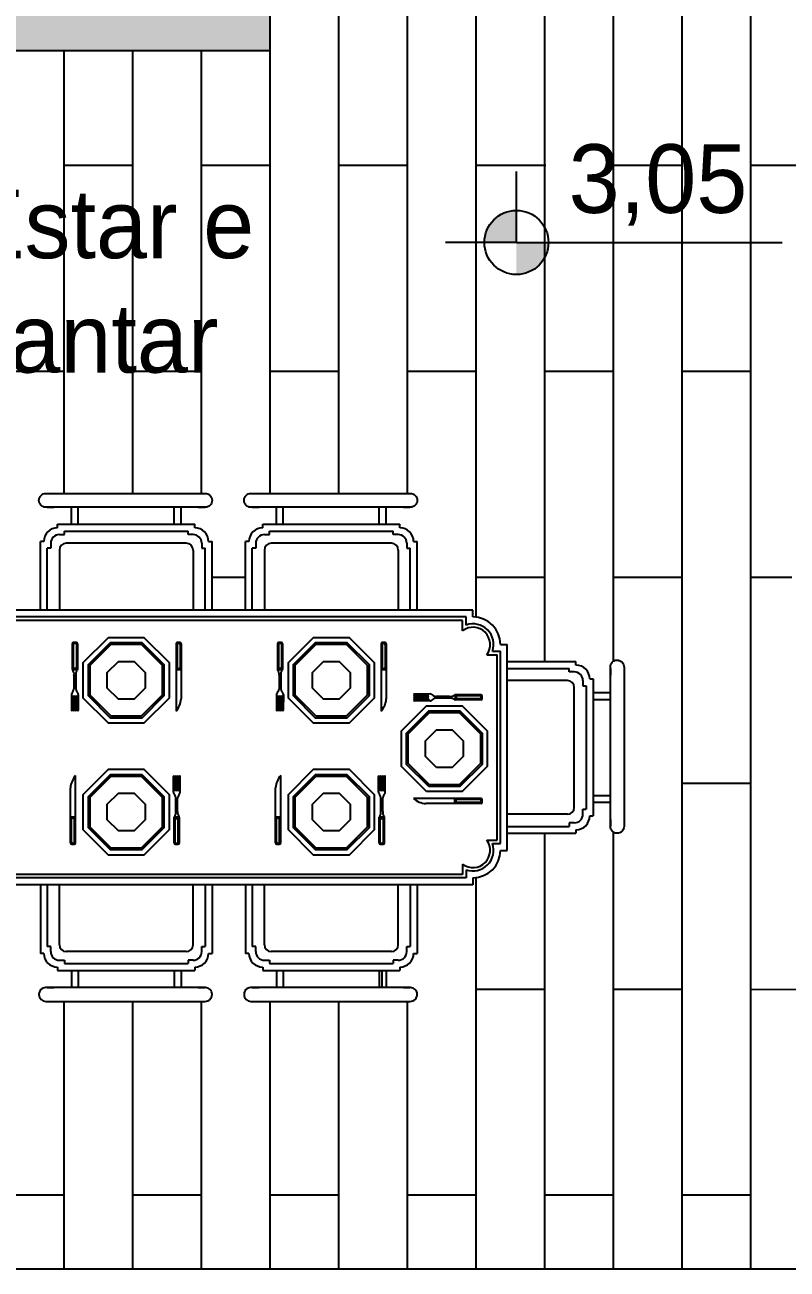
# Model space of a CAD drawing. Header units: millimetres. Extents: x 935 to 1399, y 512 to 900.
# Drawn here: x 1219.244 to 1221.463, y 817.668 to 821.293 of the extents above; entities that cross this region are included whole.
import ezdxf

# ---------------------------------------------------------------- set-up
doc = ezdxf.new("R2010")
doc.units = ezdxf.units.MM
doc.linetypes.add('ACAD_ISO02W100', pattern=[15, 12, -3])
for name, color, linetype in [('COTAS', 6, 'Continuous'), ('MOBIL', 7, 'Continuous'), ('MOBIL-I', 251, 'Continuous'), ('projeçao', 7, 'ACAD_ISO02W100')]:
    doc.layers.add(name, color=color, linetype=linetype)

msp = doc.modelspace()

# ---------------------------------------------------------------- hatches: boundary and pattern name
h = msp.add_hatch(color=7)
h.paths.add_polyline_path([(1220.67531, 820.75198, 0.4142136), (1220.58199, 820.65866), (1220.67531, 820.65866)])
h.paths.add_polyline_path([(1220.67531, 820.65866), (1220.67531, 820.56534, 0.4142136), (1220.76863, 820.65866)])
at = {"layer": 'MOBIL'}
h = msp.add_hatch(color=254, dxfattribs=at)
h.paths.add_polyline_path([(1219.95734, 821.46759), (1219.80734, 821.46759), (1219.80734, 821.36759), (1219.43369, 821.36759), (1216.08467, 821.36759), (1216.08467, 821.87564), (1215.93467, 821.87564), (1215.93467, 821.36759), (1214.28467, 821.36759), (1214.03467, 821.36759), (1214.03467, 821.21759), (1219.95734, 821.21759)])
h.paths.add_polyline_path([(1214.30716, 822.50153), (1214.03467, 822.50153), (1214.03467, 822.42553), (1214.30716, 822.42553)])

# ---------------------------------------------------------------- linework, layer by layer
at = {"color": 254}
for p, q in [((1219.95734, 823.88364), (1219.95734, 819.9276)), ((1220.15734, 823.88364), (1220.15734, 819.9276)), ((1220.35734, 823.88364), (1220.35734, 819.9276)), ((1220.55734, 823.88364), (1220.55734, 819.56713)), ((1220.75734, 823.88364), (1220.75734, 819.4376)), ((1220.95734, 823.88364), (1220.95734, 819.43855)), ((1221.15734, 823.88364), (1221.15734, 817.66759)), ((1221.35734, 823.88364), (1221.35734, 817.66759)), ((1219.35734, 821.21759), (1219.35734, 819.9276)), ((1219.55734, 821.21759), (1219.55734, 819.9276)), ((1219.75734, 821.21759), (1219.75734, 819.9276)), ((1219.35734, 820.88364), (1219.55734, 820.88364)), ((1219.75734, 820.88364), (1219.95734, 820.88364)), ((1220.15734, 820.88364), (1220.35734, 820.88364)), ((1220.55734, 820.88364), (1220.76059, 820.88364)), ((1220.95734, 820.88364), (1221.15734, 820.88364)), ((1221.35734, 820.88364), (1221.55734, 820.88364)), ((1219.15734, 820.28364), (1219.35734, 820.28364)), ((1219.55734, 820.28364), (1219.75734, 820.28364)), ((1219.95734, 820.28364), (1220.15734, 820.28364)), ((1219.95734, 820.28364), (1220.15734, 820.28364)), ((1220.35734, 820.28364), (1220.55734, 820.28364)), ((1220.35734, 820.28364), (1220.55734, 820.28364)), ((1220.75734, 820.28364), (1220.95734, 820.28364)), ((1220.75734, 820.28364), (1220.95734, 820.28364)), ((1221.15734, 820.28364), (1221.35734, 820.28364)), ((1221.15734, 820.28364), (1221.35734, 820.28364)), ((1219.78919, 819.68364), (1219.88629, 819.68364)), ((1220.55734, 819.68364), (1220.75734, 819.68364)), ((1220.95734, 819.68364), (1221.15734, 819.68364)), ((1221.35734, 819.68364), (1221.4774, 819.68364)), ((1221.15734, 819.08364), (1221.35734, 819.08364)), ((1220.75734, 818.9376), (1220.75734, 817.66759)), ((1220.95734, 818.94071), (1220.95734, 817.66759)), ((1220.55734, 818.80806), (1220.55734, 817.66759)), ((1220.28467, 818.4876), (1220.28467, 818.5376)), ((1220.55734, 818.48364), (1220.75734, 818.48364)), ((1220.95734, 818.48364), (1221.15734, 818.48364)), ((1221.35734, 818.48293), (1221.55734, 818.48221)), ((1219.35734, 818.4476), (1219.35734, 817.66759)), ((1219.55734, 818.4476), (1219.55734, 817.66759)), ((1219.75734, 818.4476), (1219.75734, 817.66759)), ((1219.95734, 818.4476), (1219.95734, 817.66759)), ((1220.15734, 818.4476), (1220.15734, 817.66759)), ((1220.35734, 818.4476), (1220.35734, 817.66759)), ((1219.15734, 817.88364), (1219.35734, 817.88364)), ((1219.55734, 817.88364), (1219.75734, 817.88364)), ((1219.95734, 817.88364), (1220.15734, 817.88364)), ((1220.35734, 817.88364), (1220.55734, 817.88364)), ((1220.75734, 817.88364), (1220.95734, 817.88364)), ((1221.15734, 817.88364), (1221.35734, 817.88364))]:
    msp.add_line(p, q, dxfattribs=at)
at = {"color": 6}
for p, q in [((1219.95734, 821.46759), (1219.95734, 821.21759)), ((1214.28467, 821.21759), (1219.95734, 821.21759)), ((1221.80967, 817.66759), (1214.28467, 817.66759))]:
    msp.add_line(p, q, dxfattribs=at)
at = {"color": 7}
for q in [(1220.67531, 820.86505), (1220.46892, 820.65866), (1220.98489, 820.65866)]:
    msp.add_line((1220.67531, 820.65866), q, dxfattribs=at)
msp.add_circle((1220.67531, 820.65866), 0.09332, dxfattribs=at)
at = {"layer": 'COTAS', "color": 7}
msp.add_line((1220.98489, 820.65866), (1221.44959, 820.65866), dxfattribs=at)
at = {"layer": 'MOBIL', "color": 34}
for p, q in [((1219.28512, 819.9066), (1219.28512, 819.9076)), ((1219.88222, 819.9066), (1219.88222, 819.9076)), ((1219.30906, 819.8876), (1219.32906, 819.8876)), ((1219.90615, 819.8876), (1219.92615, 819.8876)), ((1220.34615, 819.8876), (1220.36615, 819.8876)), ((1219.78919, 819.5876), (1219.28919, 819.5876)), ((1220.38629, 819.5876), (1219.88629, 819.5876)), ((1219.78919, 818.7876), (1219.28919, 818.7876)), ((1220.38629, 818.7876), (1219.88629, 818.7876)), ((1219.74906, 818.4876), (1219.76906, 818.4876)), ((1220.34615, 818.4876), (1220.36615, 818.4876))]:
    msp.add_line(p, q, dxfattribs=at)
at = {"layer": 'MOBIL'}
for p, q in [((1219.37938, 819.8376), (1219.37938, 819.8876)), ((1219.39938, 819.8376), (1219.39938, 819.8876)), ((1219.679, 819.8376), (1219.679, 819.8876)), ((1219.699, 819.8376), (1219.699, 819.8876)), ((1219.74906, 819.8876), (1219.76906, 819.8876)), ((1219.97648, 819.8376), (1219.97648, 819.8876)), ((1219.99648, 819.8376), (1219.99648, 819.8876)), ((1220.2761, 819.8376), (1220.2761, 819.8876)), ((1220.2961, 819.8376), (1220.2961, 819.8876)), ((1219.33938, 819.8376), (1219.37938, 819.8376)), ((1219.33938, 819.8276), (1219.33938, 819.8376)), ((1219.39938, 819.8376), (1219.679, 819.8376)), ((1219.699, 819.8376), (1219.739, 819.8376)), ((1219.739, 819.8276), (1219.739, 819.8376)), ((1219.93648, 819.8376), (1219.97648, 819.8376)), ((1219.93648, 819.8276), (1219.93648, 819.8376)), ((1219.99648, 819.8376), (1220.2761, 819.8376)), ((1220.2961, 819.8376), (1220.3361, 819.8376)), ((1220.3361, 819.8276), (1220.3361, 819.8376)), ((1219.28919, 819.5876), (1219.28919, 819.7876)), ((1219.29938, 819.7876), (1219.28919, 819.7876)), ((1219.779, 819.7876), (1219.78919, 819.7876)), ((1219.78919, 819.5876), (1219.78919, 819.7876)), ((1219.88629, 819.5876), (1219.88629, 819.7876)), ((1219.89648, 819.7876), (1219.88629, 819.7876)), ((1220.3761, 819.7876), (1220.38629, 819.7876)), ((1220.38629, 819.5876), (1220.38629, 819.7876)), ((1219.28919, 819.5876), (1219.188, 819.5876)), ((1219.88629, 819.5876), (1219.78919, 819.5876)), ((1220.54877, 819.5876), (1220.38629, 819.5876)), ((1220.54877, 819.5676), (1220.54877, 819.5876)), ((1220.62877, 819.4876), (1220.64877, 819.4876)), ((1220.64877, 819.4376), (1220.64877, 819.4876)), ((1220.64877, 819.4376), (1220.84877, 819.4376)), ((1220.84877, 819.42741), (1220.84877, 819.4376)), ((1220.96777, 819.44166), (1220.96877, 819.44166)), ((1220.94877, 819.41773), (1220.94877, 819.39773)), ((1220.88877, 819.38741), (1220.89877, 819.38741)), ((1220.89877, 819.38741), (1220.89877, 819.34741)), ((1220.89877, 819.34741), (1220.94877, 819.34741)), ((1220.89877, 819.32741), (1220.94877, 819.32741)), ((1220.89877, 819.32741), (1220.89877, 819.04779)), ((1220.89877, 819.04779), (1220.94877, 819.04779)), ((1220.89877, 819.02779), (1220.89877, 818.98779)), ((1220.89877, 819.02779), (1220.94877, 819.02779)), ((1220.88877, 818.98779), (1220.89877, 818.98779)), ((1220.94877, 818.97773), (1220.94877, 818.95773)), ((1220.64877, 818.8876), (1220.64877, 818.9376)), ((1220.64877, 818.9376), (1220.84877, 818.9376)), ((1220.84877, 818.94779), (1220.84877, 818.9376)), ((1220.62877, 818.8876), (1220.64877, 818.8876)), ((1219.28919, 818.7876), (1219.188, 818.7876)), ((1219.28919, 818.7876), (1219.28919, 818.5876)), ((1219.88629, 818.7876), (1219.78919, 818.7876)), ((1219.78919, 818.7876), (1219.78919, 818.5876)), ((1219.88629, 818.7876), (1219.88629, 818.5876)), ((1220.38629, 818.7876), (1220.38629, 818.5876)), ((1220.54877, 818.7876), (1220.38629, 818.7876)), ((1220.54877, 818.8076), (1220.54877, 818.7876)), ((1219.29938, 818.5876), (1219.28919, 818.5876)), ((1219.779, 818.5876), (1219.78919, 818.5876)), ((1219.89648, 818.5876), (1219.88629, 818.5876)), ((1220.3761, 818.5876), (1220.38629, 818.5876)), ((1219.33938, 818.5476), (1219.33938, 818.5376)), ((1219.33938, 818.5376), (1219.37938, 818.5376)), ((1219.37938, 818.5376), (1219.37938, 818.4876)), ((1219.39938, 818.5376), (1219.39938, 818.4876)), ((1219.39938, 818.5376), (1219.679, 818.5376)), ((1219.679, 818.5376), (1219.679, 818.4876)), ((1219.699, 818.5376), (1219.699, 818.4876)), ((1219.699, 818.5376), (1219.739, 818.5376)), ((1219.739, 818.5476), (1219.739, 818.5376)), ((1219.93648, 818.5476), (1219.93648, 818.5376)), ((1219.93648, 818.5376), (1219.97648, 818.5376)), ((1219.97648, 818.5376), (1219.97648, 818.4876)), ((1219.99648, 818.5376), (1219.99648, 818.4876)), ((1219.99648, 818.5376), (1220.2761, 818.5376)), ((1220.2761, 818.5376), (1220.2761, 818.4876)), ((1220.2961, 818.5376), (1220.2961, 818.4876)), ((1220.2961, 818.5376), (1220.3361, 818.5376)), ((1220.3361, 818.5476), (1220.3361, 818.5376)), ((1219.28512, 818.4686), (1219.28512, 818.4676)), ((1219.30906, 818.4876), (1219.32906, 818.4876)), ((1219.88222, 818.4686), (1219.88222, 818.4676)), ((1219.90615, 818.4876), (1219.92615, 818.4876))]:
    msp.add_line(p, q, dxfattribs=at)
for points in [[(1219.28512, 819.9076, -0.4142136), (1219.30512, 819.9276, -0.4142136)], [(1219.37938, 819.8876), (1219.30412, 819.8876, -0.4142136), (1219.28512, 819.9066)], [(1219.30512, 819.9276), (1219.76919, 819.9276, -0.4142136), (1219.78919, 819.9076), (1219.78919, 819.9066, -0.4142136), (1219.77019, 819.8876), (1219.699, 819.8876, -0.4142136)], [(1219.88222, 819.9076, -0.4142136), (1219.90222, 819.9276, -0.4142136)], [(1219.97648, 819.8876), (1219.90122, 819.8876, -0.4142136), (1219.88222, 819.9066)], [(1219.90222, 819.9276), (1220.36629, 819.9276, -0.4142136), (1220.38629, 819.9076), (1220.38629, 819.9066, -0.4142136), (1220.36729, 819.8876), (1220.2961, 819.8876, -0.4142136)], [(1219.679, 819.8876), (1219.39938, 819.8876, -0.4142136)], [(1220.2761, 819.8876), (1219.99648, 819.8876, -0.4142136)], [(1220.94877, 819.34741), (1220.94877, 819.42266, -0.4142136), (1220.96777, 819.44166)], [(1220.96877, 819.44166, -0.4142136), (1220.98877, 819.42166, -0.4142136)], [(1220.98877, 819.42166), (1220.98877, 818.9576, -0.4142136), (1220.96877, 818.9376), (1220.96777, 818.9376, -0.4142136), (1220.94877, 818.9566), (1220.94877, 819.02779, -0.4142136)], [(1220.94877, 819.04779), (1220.94877, 819.32741, -0.4142136)], [(1219.37938, 818.4876), (1219.30412, 818.4876, 0.4142136), (1219.28512, 818.4686)], [(1219.28512, 818.4676, 0.4142136), (1219.30512, 818.4476, 0.4142136)], [(1219.30512, 818.4476), (1219.76919, 818.4476, 0.4142136), (1219.78919, 818.4676), (1219.78919, 818.4686, 0.4142136), (1219.77019, 818.4876), (1219.699, 818.4876, 0.4142136)], [(1219.679, 818.4876), (1219.39938, 818.4876, 0.4142136)], [(1219.97648, 818.4876), (1219.90122, 818.4876, 0.4142136), (1219.88222, 818.4686)], [(1219.88222, 818.4676, 0.4142136), (1219.90222, 818.4476, 0.4142136)], [(1219.90222, 818.4476), (1220.36629, 818.4476, 0.4142136), (1220.38629, 818.4676), (1220.38629, 818.4686, 0.4142136), (1220.36729, 818.4876), (1220.2961, 818.4876, 0.4142136)], [(1220.2761, 818.4876), (1219.99648, 818.4876, 0.4142136)]]:
    msp.add_lwpolyline(points, format="xyb", dxfattribs=at)
for centre, radius, start, end in [((1219.33938, 819.7876), 0.04, 90, 180), ((1219.739, 819.7876), 0.04, 0, 90), ((1219.93648, 819.7876), 0.04, 90, 180), ((1220.3361, 819.7876), 0.04, 0, 90), ((1220.54877, 819.4876), 0.08, 0, 90), ((1220.84877, 819.38741), 0.04, 0, 90), ((1220.84877, 818.98779), 0.04, 270, 0), ((1220.54877, 818.8876), 0.08, 270, 0), ((1219.33938, 818.5876), 0.04, 180, 270), ((1219.739, 818.5876), 0.04, 270, 0), ((1219.93648, 818.5876), 0.04, 180, 270), ((1220.3361, 818.5876), 0.04, 270, 0)]:
    msp.add_arc(centre, radius, start, end, dxfattribs=at)
at = {"layer": 'MOBIL-I'}
for p, q in [((1219.37938, 819.8376), (1219.39938, 819.8376)), ((1219.679, 819.8376), (1219.699, 819.8376)), ((1219.97648, 819.8376), (1219.99648, 819.8376)), ((1220.2761, 819.8376), (1220.2961, 819.8376)), ((1219.34438, 819.8076), (1219.35938, 819.8076)), ((1219.35938, 819.8076), (1219.35938, 819.8176)), ((1219.35938, 819.8176), (1219.719, 819.8176)), ((1219.719, 819.8076), (1219.719, 819.8176)), ((1219.734, 819.8076), (1219.719, 819.8076)), ((1219.94148, 819.8076), (1219.95648, 819.8076)), ((1219.95648, 819.8076), (1219.95648, 819.8176)), ((1219.95648, 819.8176), (1220.3161, 819.8176)), ((1220.3161, 819.8076), (1220.3161, 819.8176)), ((1220.3311, 819.8076), (1220.3161, 819.8076)), ((1219.30919, 819.5876), (1219.30919, 819.7676)), ((1219.31938, 819.7676), (1219.30919, 819.7676)), ((1219.31938, 819.7826), (1219.31938, 819.7676)), ((1219.34438, 819.7626), (1219.34438, 819.5876)), ((1219.714, 819.7826), (1219.36438, 819.7826)), ((1219.734, 819.7626), (1219.734, 819.5876)), ((1219.759, 819.7826), (1219.759, 819.7676)), ((1219.759, 819.7676), (1219.76919, 819.7676)), ((1219.76919, 819.5876), (1219.76919, 819.7676)), ((1219.91648, 819.7676), (1219.90629, 819.7676)), ((1219.90629, 819.5876), (1219.90629, 819.7676)), ((1219.91648, 819.7826), (1219.91648, 819.7676)), ((1219.94148, 819.7626), (1219.94148, 819.5876)), ((1220.3111, 819.7826), (1219.96148, 819.7826)), ((1220.3311, 819.7626), (1220.3311, 819.5876)), ((1220.3561, 819.7826), (1220.3561, 819.7676)), ((1220.3561, 819.7676), (1220.36629, 819.7676)), ((1220.36629, 819.5876), (1220.36629, 819.7676)), ((1219.78919, 819.5876), (1219.28919, 819.5876)), ((1220.38629, 819.5876), (1219.88629, 819.5876)), ((1220.52877, 819.5676), (1218.54552, 819.5676)), ((1220.51877, 819.5576), (1218.55552, 819.5576)), ((1220.51877, 819.5276), (1220.51877, 819.5576)), ((1220.52877, 819.54416), (1220.52877, 819.5676)), ((1219.38203, 819.4894), (1219.38203, 819.41485)), ((1219.38503, 819.4894), (1219.38503, 819.42085)), ((1219.39303, 819.4934), (1219.38603, 819.4934)), ((1219.39303, 819.4904), (1219.38603, 819.4904)), ((1219.39403, 819.4894), (1219.39403, 819.42085)), ((1219.39703, 819.4894), (1219.39703, 819.41485)), ((1219.68408, 819.4894), (1219.68408, 819.2934)), ((1219.68708, 819.4874), (1219.68708, 819.4194)), ((1219.69508, 819.4934), (1219.68808, 819.4934)), ((1219.69308, 819.4904), (1219.69008, 819.4904)), ((1219.69608, 819.4874), (1219.69608, 819.4194)), ((1219.69908, 819.4894), (1219.69908, 819.32934)), ((1219.97913, 819.4894), (1219.97913, 819.41485)), ((1219.98213, 819.4894), (1219.98213, 819.42085)), ((1219.99013, 819.4934), (1219.98313, 819.4934)), ((1219.99013, 819.4904), (1219.98313, 819.4904)), ((1219.99113, 819.4894), (1219.99113, 819.42085)), ((1219.99413, 819.4894), (1219.99413, 819.41485)), ((1220.28118, 819.4894), (1220.28118, 819.2934)), ((1220.28418, 819.4874), (1220.28418, 819.4194)), ((1220.29218, 819.4934), (1220.28518, 819.4934)), ((1220.29018, 819.4904), (1220.28718, 819.4904)), ((1220.29318, 819.4874), (1220.29318, 819.4194)), ((1220.29618, 819.4894), (1220.29618, 819.32934)), ((1220.60534, 819.4676), (1220.62877, 819.4676)), ((1220.62877, 818.9076), (1220.62877, 819.4676)), ((1220.58877, 819.4576), (1220.61877, 819.4576)), ((1220.61877, 818.9176), (1220.61877, 819.4576)), ((1220.64877, 818.9376), (1220.64877, 819.4376)), ((1219.38203, 819.41485), (1219.39703, 819.41485)), ((1219.38703, 819.3984), (1219.38703, 819.3584)), ((1219.39103, 819.41785), (1219.38803, 819.41785)), ((1219.39203, 819.3984), (1219.39203, 819.3584)), ((1219.69908, 819.4134), (1219.68408, 819.4134)), ((1219.69308, 819.4164), (1219.69008, 819.4164)), ((1219.97913, 819.41485), (1219.99413, 819.41485)), ((1219.98413, 819.3984), (1219.98413, 819.3584)), ((1219.98813, 819.41785), (1219.98513, 819.41785)), ((1219.98913, 819.3984), (1219.98913, 819.3584)), ((1220.29618, 819.4134), (1220.28118, 819.4134)), ((1220.29018, 819.4164), (1220.28718, 819.4164)), ((1220.64877, 819.4176), (1220.82877, 819.4176)), ((1220.82877, 819.40741), (1220.82877, 819.4176)), ((1220.84377, 819.40741), (1220.82877, 819.40741)), ((1220.82377, 819.38241), (1220.64877, 819.38241)), ((1220.84377, 819.01279), (1220.84377, 819.36241)), ((1220.86877, 819.38241), (1220.86877, 819.36741)), ((1220.86877, 819.36741), (1220.87877, 819.36741)), ((1220.87877, 819.36741), (1220.87877, 819.00779)), ((1219.37953, 819.34206), (1219.37992, 819.29614)), ((1219.38253, 819.33574), (1219.38219, 819.29614)), ((1219.3839, 819.3384), (1219.38383, 819.3384)), ((1219.3852, 819.33574), (1219.38559, 819.29614)), ((1219.3882, 819.33574), (1219.38785, 819.29614)), ((1219.38957, 819.3384), (1219.3895, 819.3384)), ((1219.39087, 819.33574), (1219.39121, 819.29614)), ((1219.39387, 819.33574), (1219.3935, 819.29614)), ((1219.39523, 819.3384), (1219.39517, 819.3384)), ((1219.39653, 819.33574), (1219.39688, 819.29614)), ((1219.39953, 819.34206), (1219.39919, 819.29614)), ((1219.97663, 819.34206), (1219.97702, 819.29614)), ((1219.97963, 819.33574), (1219.97928, 819.29614)), ((1219.981, 819.3384), (1219.98093, 819.3384)), ((1219.9823, 819.33574), (1219.98268, 819.29614)), ((1219.9853, 819.33574), (1219.98495, 819.29614)), ((1219.98666, 819.3384), (1219.9866, 819.3384)), ((1219.98796, 819.33574), (1219.98831, 819.29614)), ((1219.99096, 819.33574), (1219.9906, 819.29614)), ((1219.99233, 819.3384), (1219.99226, 819.3384)), ((1219.99363, 819.33574), (1219.99398, 819.29614)), ((1219.99663, 819.34206), (1219.99628, 819.29614)), ((1220.37563, 819.34181), (1220.37563, 819.34183)), ((1220.37563, 819.33615), (1220.37563, 819.33617)), ((1220.37563, 819.33048), (1220.37563, 819.3305)), ((1220.37563, 819.32481), (1220.37563, 819.32483)), ((1220.42429, 819.34332), (1220.37837, 819.34293)), ((1220.41797, 819.34032), (1220.37837, 819.34067)), ((1220.41797, 819.33766), (1220.37837, 819.33727)), ((1220.41797, 819.33466), (1220.37837, 819.335)), ((1220.41797, 819.33199), (1220.37837, 819.33164)), ((1220.41797, 819.32899), (1220.37837, 819.32936)), ((1220.41797, 819.32632), (1220.37837, 819.32597)), ((1220.42429, 819.32332), (1220.37837, 819.32367)), ((1220.42063, 819.33896), (1220.42063, 819.33902)), ((1220.42063, 819.33329), (1220.42063, 819.33336)), ((1220.42063, 819.32762), (1220.42063, 819.32769)), ((1220.48063, 819.33582), (1220.44063, 819.33582)), ((1220.48063, 819.33082), (1220.44063, 819.33082)), ((1220.49708, 819.34082), (1220.49708, 819.32582)), ((1220.57163, 819.34082), (1220.49708, 819.34082)), ((1220.57163, 819.32582), (1220.49708, 819.32582)), ((1220.50008, 819.33182), (1220.50008, 819.33482)), ((1220.57163, 819.33782), (1220.50308, 819.33782)), ((1220.57163, 819.32882), (1220.50308, 819.32882)), ((1220.57263, 819.32982), (1220.57263, 819.33682)), ((1220.57563, 819.32982), (1220.57563, 819.33682)), ((1220.89877, 819.34741), (1220.89877, 819.32741)), ((1219.38104, 819.2934), (1219.38102, 819.2934)), ((1219.38671, 819.2934), (1219.38669, 819.2934)), ((1219.39238, 819.2934), (1219.39236, 819.2934)), ((1219.39804, 819.2934), (1219.39802, 819.2934)), ((1219.97814, 819.2934), (1219.97812, 819.2934)), ((1219.98381, 819.2934), (1219.98379, 819.2934)), ((1219.98947, 819.2934), (1219.98945, 819.2934)), ((1219.99514, 819.2934), (1219.99512, 819.2934)), ((1219.39178, 818.90937), (1219.39178, 819.10537)), ((1219.67782, 819.10537), (1219.67784, 819.10537)), ((1219.68348, 819.10537), (1219.6835, 819.10537)), ((1219.68915, 819.10537), (1219.68917, 819.10537)), ((1219.69482, 819.10537), (1219.69484, 819.10537)), ((1219.98887, 818.90937), (1219.98887, 819.10537)), ((1220.27491, 819.10537), (1220.27493, 819.10537)), ((1220.28058, 819.10537), (1220.2806, 819.10537)), ((1220.28625, 819.10537), (1220.28627, 819.10537)), ((1220.29191, 819.10537), (1220.29193, 819.10537)), ((1219.37678, 818.90937), (1219.37678, 819.06943)), ((1219.67633, 819.05671), (1219.67667, 819.10263)), ((1219.67933, 819.06303), (1219.67898, 819.10263)), ((1219.68199, 819.06303), (1219.68236, 819.10263)), ((1219.68499, 819.06303), (1219.68465, 819.10263)), ((1219.68766, 819.06303), (1219.68801, 819.10263)), ((1219.69066, 819.06303), (1219.69027, 819.10263)), ((1219.69333, 819.06303), (1219.69367, 819.10263)), ((1219.69633, 819.05671), (1219.69594, 819.10263)), ((1219.97387, 818.90937), (1219.97387, 819.06943)), ((1220.27342, 819.05671), (1220.27377, 819.10263)), ((1220.27642, 819.06303), (1220.27608, 819.10263)), ((1220.27909, 819.06303), (1220.27946, 819.10263)), ((1220.28209, 819.06303), (1220.28174, 819.10263)), ((1220.28476, 819.06303), (1220.28511, 819.10263)), ((1220.28776, 819.06303), (1220.28737, 819.10263)), ((1220.29042, 819.06303), (1220.29077, 819.10263)), ((1220.29342, 819.05671), (1220.29304, 819.10263)), ((1219.68063, 819.06037), (1219.68069, 819.06037)), ((1219.68383, 819.00037), (1219.68383, 819.04037)), ((1219.68629, 819.06037), (1219.68636, 819.06037)), ((1219.68883, 819.00037), (1219.68883, 819.04037)), ((1219.69196, 819.06037), (1219.69203, 819.06037)), ((1220.27772, 819.06037), (1220.27779, 819.06037)), ((1220.28092, 819.00037), (1220.28092, 819.04037)), ((1220.28339, 819.06037), (1220.28346, 819.06037)), ((1220.28592, 819.00037), (1220.28592, 819.04037)), ((1220.28906, 819.06037), (1220.28912, 819.06037)), ((1220.57163, 819.03877), (1220.37563, 819.03877)), ((1220.49563, 819.02377), (1220.49563, 819.03877)), ((1220.49863, 819.02977), (1220.49863, 819.03277)), ((1220.56963, 819.03577), (1220.50163, 819.03577)), ((1220.57263, 819.02977), (1220.57263, 819.03277)), ((1220.57563, 819.02777), (1220.57563, 819.03477)), ((1220.89877, 819.04779), (1220.89877, 819.02779)), ((1220.57163, 819.02377), (1220.41157, 819.02377)), ((1220.56963, 819.02677), (1220.50163, 819.02677)), ((1220.86877, 818.99279), (1220.86877, 819.00779)), ((1220.86877, 819.00779), (1220.87877, 819.00779)), ((1219.37678, 818.98537), (1219.39178, 818.98537)), ((1219.37978, 818.91137), (1219.37978, 818.97937)), ((1219.38278, 818.98237), (1219.38578, 818.98237)), ((1219.38878, 818.91137), (1219.38878, 818.97937)), ((1219.69383, 818.98392), (1219.67883, 818.98392)), ((1219.67883, 818.90937), (1219.67883, 818.98392)), ((1219.68183, 818.90937), (1219.68183, 818.97792)), ((1219.68483, 818.98092), (1219.68783, 818.98092)), ((1219.69083, 818.90937), (1219.69083, 818.97792)), ((1219.69383, 818.90937), (1219.69383, 818.98392)), ((1219.97387, 818.98537), (1219.98887, 818.98537)), ((1219.97687, 818.91137), (1219.97687, 818.97937)), ((1219.97987, 818.98237), (1219.98287, 818.98237)), ((1219.98587, 818.91137), (1219.98587, 818.97937)), ((1220.29092, 818.98392), (1220.27592, 818.98392)), ((1220.27592, 818.90937), (1220.27592, 818.98392)), ((1220.27892, 818.90937), (1220.27892, 818.97792)), ((1220.28192, 818.98092), (1220.28492, 818.98092)), ((1220.28792, 818.90937), (1220.28792, 818.97792)), ((1220.29092, 818.90937), (1220.29092, 818.98392)), ((1220.82377, 818.99279), (1220.64877, 818.99279)), ((1220.84377, 818.96779), (1220.82877, 818.96779)), ((1220.82877, 818.96779), (1220.82877, 818.9576)), ((1220.64877, 818.9576), (1220.82877, 818.9576)), ((1219.38078, 818.90537), (1219.38778, 818.90537)), ((1219.38278, 818.90837), (1219.38578, 818.90837)), ((1219.68283, 818.90837), (1219.68983, 818.90837)), ((1219.68283, 818.90537), (1219.68983, 818.90537)), ((1219.97787, 818.90537), (1219.98487, 818.90537)), ((1219.97987, 818.90837), (1219.98287, 818.90837)), ((1220.27992, 818.90837), (1220.28692, 818.90837)), ((1220.27992, 818.90537), (1220.28692, 818.90537)), ((1220.58877, 818.9176), (1220.61877, 818.9176)), ((1220.60534, 818.9076), (1220.62877, 818.9076)), ((1220.51877, 818.8176), (1218.55552, 818.8176)), ((1220.51877, 818.8476), (1220.51877, 818.8176)), ((1220.52877, 818.83103), (1220.52877, 818.8076)), ((1220.52877, 818.8076), (1218.54552, 818.8076)), ((1219.78919, 818.7876), (1219.28919, 818.7876)), ((1219.30919, 818.7876), (1219.30919, 818.6076)), ((1219.34438, 818.6126), (1219.34438, 818.7876)), ((1219.734, 818.6126), (1219.734, 818.7876)), ((1219.76919, 818.7876), (1219.76919, 818.6076)), ((1220.38629, 818.7876), (1219.88629, 818.7876)), ((1219.90629, 818.7876), (1219.90629, 818.6076)), ((1219.94148, 818.6126), (1219.94148, 818.7876)), ((1220.3311, 818.6126), (1220.3311, 818.7876)), ((1220.36629, 818.7876), (1220.36629, 818.6076)), ((1219.31938, 818.6076), (1219.30919, 818.6076)), ((1219.31938, 818.5926), (1219.31938, 818.6076)), ((1219.759, 818.5926), (1219.759, 818.6076)), ((1219.759, 818.6076), (1219.76919, 818.6076)), ((1219.91648, 818.6076), (1219.90629, 818.6076)), ((1219.91648, 818.5926), (1219.91648, 818.6076)), ((1220.3561, 818.5926), (1220.3561, 818.6076)), ((1220.3561, 818.6076), (1220.36629, 818.6076)), ((1219.34438, 818.5676), (1219.35938, 818.5676)), ((1219.35938, 818.5676), (1219.35938, 818.5576)), ((1219.714, 818.5926), (1219.36438, 818.5926)), ((1219.719, 818.5676), (1219.719, 818.5576)), ((1219.734, 818.5676), (1219.719, 818.5676)), ((1219.94148, 818.5676), (1219.95648, 818.5676)), ((1219.95648, 818.5676), (1219.95648, 818.5576)), ((1220.3111, 818.5926), (1219.96148, 818.5926)), ((1220.3311, 818.5676), (1220.3161, 818.5676)), ((1220.3161, 818.5676), (1220.3161, 818.5576)), ((1219.35938, 818.5576), (1219.719, 818.5576)), ((1219.37938, 818.5376), (1219.39938, 818.5376)), ((1219.679, 818.5376), (1219.699, 818.5376)), ((1219.95648, 818.5576), (1220.3161, 818.5576)), ((1219.97648, 818.5376), (1219.99648, 818.5376)), ((1220.2761, 818.5376), (1220.2961, 818.5376))]:
    msp.add_line(p, q, dxfattribs=at)
for points in [[(1219.39938, 819.8876), (1219.37938, 819.8876, -0.4142136)], [(1219.699, 819.8876), (1219.679, 819.8876, -0.4142136)], [(1219.99648, 819.8876), (1219.97648, 819.8876, -0.4142136)], [(1220.2961, 819.8876), (1220.2761, 819.8876, -0.4142136)], [(1220.94877, 819.32741), (1220.94877, 819.34741, -0.4142136)], [(1220.94877, 819.02779), (1220.94877, 819.04779, -0.4142136)], [(1219.39938, 818.4876), (1219.37938, 818.4876, 0.4142136)], [(1219.699, 818.4876), (1219.679, 818.4876, 0.4142136)], [(1219.99648, 818.4876), (1219.97648, 818.4876, 0.4142136)], [(1220.2961, 818.4876), (1220.2761, 818.4876, 0.4142136)]]:
    msp.add_lwpolyline(points, format="xyb", dxfattribs=at)
for points in [[(1219.66406, 819.33143), (1219.59084, 819.25821), (1219.48728, 819.25821), (1219.41406, 819.33143), (1219.41406, 819.43499), (1219.48728, 819.50821), (1219.59084, 819.50821), (1219.66406, 819.43499)], [(1220.26116, 819.33143), (1220.18793, 819.25821), (1220.08438, 819.25821), (1220.01116, 819.33143), (1220.01116, 819.43499), (1220.08438, 819.50821), (1220.18793, 819.50821), (1220.26116, 819.43499)], [(1219.64906, 819.33765), (1219.58462, 819.27321), (1219.4935, 819.27321), (1219.42906, 819.33765), (1219.42906, 819.42877), (1219.4935, 819.49321), (1219.58462, 819.49321), (1219.64906, 819.42877)], [(1219.64406, 819.33972), (1219.58255, 819.27821), (1219.49557, 819.27821), (1219.43406, 819.33972), (1219.43406, 819.4267), (1219.49557, 819.48821), (1219.58255, 819.48821), (1219.64406, 819.4267)], [(1220.24616, 819.33765), (1220.18172, 819.27321), (1220.09059, 819.27321), (1220.02616, 819.33765), (1220.02616, 819.42877), (1220.09059, 819.49321), (1220.18172, 819.49321), (1220.24616, 819.42877)], [(1220.24116, 819.33972), (1220.17965, 819.27821), (1220.09266, 819.27821), (1220.03116, 819.33972), (1220.03116, 819.4267), (1220.09266, 819.48821), (1220.17965, 819.48821), (1220.24116, 819.4267)], [(1219.59406, 819.36043), (1219.56184, 819.32821), (1219.51628, 819.32821), (1219.48406, 819.36043), (1219.48406, 819.40599), (1219.51628, 819.43821), (1219.56184, 819.43821), (1219.59406, 819.40599)], [(1220.19116, 819.36043), (1220.15894, 819.32821), (1220.11337, 819.32821), (1220.08116, 819.36043), (1220.08116, 819.40599), (1220.11337, 819.43821), (1220.15894, 819.43821), (1220.19116, 819.40599)], [(1220.41367, 819.0588), (1220.34045, 819.13202), (1220.34045, 819.23557), (1220.41367, 819.3088), (1220.51722, 819.3088), (1220.59045, 819.23557), (1220.59045, 819.13202), (1220.51722, 819.0588)], [(1220.41988, 819.0738), (1220.35545, 819.13823), (1220.35545, 819.22936), (1220.41988, 819.2938), (1220.51101, 819.2938), (1220.57545, 819.22936), (1220.57545, 819.13823), (1220.51101, 819.0738)], [(1220.42195, 819.0788), (1220.36045, 819.1403), (1220.36045, 819.22729), (1220.42195, 819.2888), (1220.50894, 819.2888), (1220.57045, 819.22729), (1220.57045, 819.1403), (1220.50894, 819.0788)], [(1220.44266, 819.1288), (1220.41045, 819.16101), (1220.41045, 819.20658), (1220.44266, 819.2388), (1220.48823, 819.2388), (1220.52045, 819.20658), (1220.52045, 819.16101), (1220.48823, 819.1288)], [(1219.66406, 818.94724), (1219.59084, 818.87402), (1219.48728, 818.87402), (1219.41406, 818.94724), (1219.41406, 819.05079), (1219.48728, 819.12402), (1219.59084, 819.12402), (1219.66406, 819.05079)], [(1219.64906, 818.95345), (1219.58462, 818.88902), (1219.4935, 818.88902), (1219.42906, 818.95345), (1219.42906, 819.04458), (1219.4935, 819.10902), (1219.58462, 819.10902), (1219.64906, 819.04458)], [(1220.26116, 818.94724), (1220.18793, 818.87402), (1220.08438, 818.87402), (1220.01116, 818.94724), (1220.01116, 819.05079), (1220.08438, 819.12402), (1220.18793, 819.12402), (1220.26116, 819.05079)], [(1220.24616, 818.95345), (1220.18172, 818.88902), (1220.09059, 818.88902), (1220.02616, 818.95345), (1220.02616, 819.04458), (1220.09059, 819.10902), (1220.18172, 819.10902), (1220.24616, 819.04458)], [(1219.64406, 818.95552), (1219.58255, 818.89402), (1219.49557, 818.89402), (1219.43406, 818.95552), (1219.43406, 819.04251), (1219.49557, 819.10402), (1219.58255, 819.10402), (1219.64406, 819.04251)], [(1220.24116, 818.95552), (1220.17965, 818.89402), (1220.09266, 818.89402), (1220.03116, 818.95552), (1220.03116, 819.04251), (1220.09266, 819.10402), (1220.17965, 819.10402), (1220.24116, 819.04251)], [(1219.59406, 818.97624), (1219.56184, 818.94402), (1219.51628, 818.94402), (1219.48406, 818.97624), (1219.48406, 819.0218), (1219.51628, 819.05402), (1219.56184, 819.05402), (1219.59406, 819.0218)], [(1220.19116, 818.97624), (1220.15894, 818.94402), (1220.11337, 818.94402), (1220.08116, 818.97624), (1220.08116, 819.0218), (1220.11337, 819.05402), (1220.15894, 819.05402), (1220.19116, 819.0218)]]:
    msp.add_lwpolyline(points, close=True, dxfattribs=at)
for centre, radius, start, end in [((1219.34438, 819.7826), 0.025, 90, 180), ((1219.734, 819.7826), 0.025, 0, 90), ((1219.94148, 819.7826), 0.025, 90, 180), ((1220.3311, 819.7826), 0.025, 0, 90), ((1219.36438, 819.7626), 0.02, 90, 180), ((1219.714, 819.7626), 0.02, 0, 90), ((1219.96148, 819.7626), 0.02, 90, 180), ((1220.3111, 819.7626), 0.02, 0, 90), ((1220.54877, 819.4876), 0.06, 340.52878, 109.47122), ((1220.54877, 819.4876), 0.05, 323.1301, 126.8699), ((1219.38603, 819.4894), 0.004, 90, 180), ((1219.38603, 819.4894), 0.001, 90, 180), ((1219.39303, 819.4894), 0.004, 0, 90), ((1219.39303, 819.4894), 0.001, 0, 90), ((1219.68808, 819.4894), 0.004, 90, 180), ((1219.69008, 819.4874), 0.003, 90, 180), ((1219.69308, 819.4874), 0.003, 0, 90), ((1219.69508, 819.4894), 0.004, 0, 90), ((1219.98313, 819.4894), 0.004, 90, 180), ((1219.98313, 819.4894), 0.001, 90, 180), ((1219.99013, 819.4894), 0.004, 0, 90), ((1219.99013, 819.4894), 0.001, 0, 90), ((1220.28518, 819.4894), 0.004, 90, 180), ((1220.28718, 819.4874), 0.003, 90, 180), ((1220.29018, 819.4874), 0.003, 0, 90), ((1220.29218, 819.4894), 0.004, 0, 90), ((1219.38588, 819.41485), 0.00385, 180, 219.36054), ((1219.36842, 819.40053), 0.01873, 353.468, 39.36054), ((1219.38803, 819.42085), 0.003, 180, 270), ((1219.39103, 819.42085), 0.003, 270, 0), ((1219.41064, 819.40053), 0.01873, 140.63946, 186.532), ((1219.39318, 819.41485), 0.00385, 320.63946, 0), ((1219.69008, 819.4194), 0.003, 180, 270), ((1219.69308, 819.4194), 0.003, 270, 0), ((1219.98298, 819.41485), 0.00385, 180, 219.36054), ((1219.96552, 819.40053), 0.01873, 353.468, 39.36054), ((1219.98513, 819.42085), 0.003, 180, 270), ((1219.98813, 819.42085), 0.003, 270, 0), ((1220.00774, 819.40053), 0.01873, 140.63946, 186.532), ((1219.99028, 819.41485), 0.00385, 320.63946, 0), ((1220.28718, 819.4194), 0.003, 180, 270), ((1220.29018, 819.4194), 0.003, 270, 0), ((1220.84377, 819.38241), 0.025, 0, 90), ((1220.82377, 819.36241), 0.02, 0, 90), ((1219.38338, 819.34206), 0.00385, 142.61342, 180), ((1219.35012, 819.36748), 0.03802, 322.61342, 346.17767), ((1219.38559, 819.33589), 0.00306, 125.05744, 182.80294), ((1219.38214, 819.33589), 0.00306, 357.19706, 54.94256), ((1219.39126, 819.33589), 0.00306, 125.05744, 182.80294), ((1219.38781, 819.33589), 0.00306, 357.19706, 54.94256), ((1219.42895, 819.36748), 0.03802, 193.82233, 217.38658), ((1219.39693, 819.33589), 0.00306, 125.05744, 182.80294), ((1219.39347, 819.33589), 0.00306, 357.19706, 54.94256), ((1219.39568, 819.34206), 0.00385, 0, 37.38658), ((1219.63895, 819.33333), 0.06027, 318.49654, 356.19682), ((1219.98048, 819.34206), 0.00385, 142.61342, 180), ((1219.94722, 819.36748), 0.03802, 322.61342, 346.17767), ((1219.98269, 819.33589), 0.00306, 125.05744, 182.80294), ((1219.97924, 819.33589), 0.00306, 357.19706, 54.94256), ((1219.98836, 819.33589), 0.00306, 125.05744, 182.80294), ((1219.9849, 819.33589), 0.00306, 357.19706, 54.94256), ((1220.02604, 819.36748), 0.03802, 193.82233, 217.38658), ((1219.99402, 819.33589), 0.00306, 125.05744, 182.80294), ((1219.99057, 819.33589), 0.00306, 357.19706, 54.94256), ((1219.99278, 819.34206), 0.00385, 0, 37.38658), ((1220.23605, 819.33333), 0.06027, 318.49654, 356.19682), ((1220.37785, 819.34026), 0.00272, 78.99562, 144.79649), ((1220.37789, 819.34337), 0.00275, 214.64652, 280.12991), ((1220.37785, 819.3346), 0.00272, 78.99562, 144.79649), ((1220.37789, 819.33771), 0.00275, 214.64652, 280.12991), ((1220.37789, 819.32894), 0.00275, 79.87009, 145.35348), ((1220.37787, 819.33204), 0.00273, 214.92368, 280.56665), ((1220.37789, 819.32327), 0.00275, 79.87009, 145.35348), ((1220.37789, 819.32637), 0.00275, 214.64652, 280.12991), ((1220.41812, 819.33726), 0.00306, 35.05744, 92.80294), ((1220.41812, 819.34072), 0.00306, 267.19706, 324.94256), ((1220.41812, 819.3316), 0.00306, 35.05744, 92.80294), ((1220.41812, 819.33505), 0.00306, 267.19706, 324.94256), ((1220.41812, 819.32593), 0.00306, 35.05744, 92.80294), ((1220.41812, 819.32938), 0.00306, 267.19706, 324.94256), ((1220.42429, 819.33947), 0.00385, 52.61342, 90), ((1220.42429, 819.32717), 0.00385, 270, 307.38658), ((1220.44971, 819.37274), 0.03802, 232.61342, 256.17767), ((1220.44971, 819.29391), 0.03802, 103.82233, 127.38658), ((1220.48276, 819.35443), 0.01873, 263.468, 309.36054), ((1220.48276, 819.31221), 0.01873, 50.63946, 96.532), ((1220.49708, 819.33697), 0.00385, 90, 129.36054), ((1220.49708, 819.32967), 0.00385, 230.63946, 270), ((1220.50308, 819.33482), 0.003, 90, 180), ((1220.50308, 819.33182), 0.003, 180, 270), ((1220.57163, 819.33682), 0.004, 0, 90), ((1220.57163, 819.33682), 0.001, 0, 90), ((1220.57163, 819.32982), 0.001, 270, 0), ((1220.57163, 819.32982), 0.004, 270, 0), ((1219.38259, 819.29562), 0.00272, 168.99562, 234.79649), ((1219.37948, 819.29566), 0.00275, 304.64652, 10.12991), ((1219.38826, 819.29562), 0.00272, 168.99562, 234.79649), ((1219.38515, 819.29566), 0.00275, 304.64652, 10.12991), ((1219.39392, 819.29566), 0.00275, 169.87009, 235.35348), ((1219.39081, 819.29564), 0.00273, 304.92368, 10.56665), ((1219.39958, 819.29566), 0.00275, 169.87009, 235.35348), ((1219.39648, 819.29566), 0.00275, 304.64652, 10.12991), ((1219.97969, 819.29562), 0.00272, 168.99562, 234.79649), ((1219.97658, 819.29566), 0.00275, 304.64652, 10.12991), ((1219.98536, 819.29562), 0.00272, 168.99562, 234.79649), ((1219.98224, 819.29566), 0.00275, 304.64652, 10.12991), ((1219.99101, 819.29566), 0.00275, 169.87009, 235.35348), ((1219.98791, 819.29564), 0.00273, 304.92368, 10.56665), ((1219.99668, 819.29566), 0.00275, 169.87009, 235.35348), ((1219.99358, 819.29566), 0.00275, 304.64652, 10.12991), ((1219.43691, 819.06543), 0.06027, 138.49654, 176.19682), ((1219.67938, 819.10311), 0.00275, 124.64652, 190.12991), ((1219.67628, 819.10311), 0.00275, 349.87009, 55.35348), ((1219.68505, 819.10313), 0.00273, 124.92368, 190.56665), ((1219.68194, 819.10311), 0.00275, 349.87009, 55.35348), ((1219.69071, 819.10311), 0.00275, 124.64652, 190.12991), ((1219.6876, 819.10315), 0.00272, 348.99562, 54.79649), ((1219.69638, 819.10311), 0.00275, 124.64652, 190.12991), ((1219.69327, 819.10315), 0.00272, 348.99562, 54.79649), ((1220.03401, 819.06543), 0.06027, 138.49654, 176.19682), ((1220.27648, 819.10311), 0.00275, 124.64652, 190.12991), ((1220.27337, 819.10311), 0.00275, 349.87009, 55.35348), ((1220.28215, 819.10313), 0.00273, 124.92368, 190.56665), ((1220.27904, 819.10311), 0.00275, 349.87009, 55.35348), ((1220.28781, 819.10311), 0.00275, 124.64652, 190.12991), ((1220.2847, 819.10315), 0.00272, 348.99562, 54.79649), ((1220.29348, 819.10311), 0.00275, 124.64652, 190.12991), ((1220.29037, 819.10315), 0.00272, 348.99562, 54.79649), ((1219.68018, 819.05671), 0.00385, 180, 217.38658), ((1219.64691, 819.03129), 0.03802, 13.82233, 37.38658), ((1219.68239, 819.06288), 0.00306, 177.19706, 234.94256), ((1219.67893, 819.06288), 0.00306, 305.05744, 2.80294), ((1219.68805, 819.06288), 0.00306, 177.19706, 234.94256), ((1219.6846, 819.06288), 0.00306, 305.05744, 2.80294), ((1219.72574, 819.03129), 0.03802, 142.61342, 166.17767), ((1219.69372, 819.06288), 0.00306, 177.19706, 234.94256), ((1219.69027, 819.06288), 0.00306, 305.05744, 2.80294), ((1219.69248, 819.05671), 0.00385, 322.61342, 0), ((1220.27727, 819.05671), 0.00385, 180, 217.38658), ((1220.24401, 819.03129), 0.03802, 13.82233, 37.38658), ((1220.27948, 819.06288), 0.00306, 177.19706, 234.94256), ((1220.27603, 819.06288), 0.00306, 305.05744, 2.80294), ((1220.28515, 819.06288), 0.00306, 177.19706, 234.94256), ((1220.2817, 819.06288), 0.00306, 305.05744, 2.80294), ((1220.32284, 819.03129), 0.03802, 142.61342, 166.17767), ((1220.29082, 819.06288), 0.00306, 177.19706, 234.94256), ((1220.28736, 819.06288), 0.00306, 305.05744, 2.80294), ((1220.28957, 819.05671), 0.00385, 322.61342, 0), ((1220.41557, 819.08391), 0.06027, 228.49654, 266.19682), ((1220.50163, 819.03277), 0.003, 90, 180), ((1220.56963, 819.03277), 0.003, 0, 90), ((1220.57163, 819.03477), 0.004, 0, 90), ((1219.66522, 818.99824), 0.01873, 320.63946, 6.532), ((1219.70744, 818.99824), 0.01873, 173.468, 219.36054), ((1220.26232, 818.99824), 0.01873, 320.63946, 6.532), ((1220.30453, 818.99824), 0.01873, 173.468, 219.36054), ((1220.50163, 819.02977), 0.003, 180, 270), ((1220.56963, 819.02977), 0.003, 270, 0), ((1220.57163, 819.02777), 0.004, 270, 0), ((1220.82377, 819.01279), 0.02, 270, 0), ((1219.38278, 818.97937), 0.003, 90, 180), ((1219.38578, 818.97937), 0.003, 0, 90), ((1219.68268, 818.98392), 0.00385, 140.63946, 180), ((1219.68483, 818.97792), 0.003, 90, 180), ((1219.68783, 818.97792), 0.003, 0, 90), ((1219.68998, 818.98392), 0.00385, 0, 39.36054), ((1219.97987, 818.97937), 0.003, 90, 180), ((1219.98287, 818.97937), 0.003, 0, 90), ((1220.27977, 818.98392), 0.00385, 140.63946, 180), ((1220.28192, 818.97792), 0.003, 90, 180), ((1220.28492, 818.97792), 0.003, 0, 90), ((1220.28707, 818.98392), 0.00385, 0, 39.36054), ((1220.84377, 818.99279), 0.025, 270, 360), ((1219.38078, 818.90937), 0.004, 180, 270), ((1219.38278, 818.91137), 0.003, 180, 270), ((1219.38578, 818.91137), 0.003, 270, 0), ((1219.38778, 818.90937), 0.004, 270, 0), ((1219.68283, 818.90937), 0.004, 180, 270), ((1219.68283, 818.90937), 0.001, 180, 270), ((1219.68983, 818.90937), 0.004, 270, 0), ((1219.68983, 818.90937), 0.001, 270, 0), ((1219.97787, 818.90937), 0.004, 180, 270), ((1219.97987, 818.91137), 0.003, 180, 270), ((1219.98287, 818.91137), 0.003, 270, 0), ((1219.98487, 818.90937), 0.004, 270, 0), ((1220.27992, 818.90937), 0.004, 180, 270), ((1220.27992, 818.90937), 0.001, 180, 270), ((1220.28692, 818.90937), 0.004, 270, 0), ((1220.28692, 818.90937), 0.001, 270, 0), ((1220.54877, 818.8876), 0.05, 233.1301, 36.8699), ((1220.54877, 818.8876), 0.06, 250.52878, 19.47122), ((1219.36438, 818.6126), 0.02, 180, 270), ((1219.714, 818.6126), 0.02, 270, 0), ((1219.96148, 818.6126), 0.02, 180, 270), ((1220.3111, 818.6126), 0.02, 270, 0), ((1219.34438, 818.5926), 0.025, 180, 270), ((1219.734, 818.5926), 0.025, 270, 360), ((1219.94148, 818.5926), 0.025, 180, 270), ((1220.3311, 818.5926), 0.025, 270, 360)]:
    msp.add_arc(centre, radius, start, end, dxfattribs=at)

# ---------------------------------------------------------------- texts
at = {"insert": (1219.06465, 820.8129), "char_height": 0.2, "width": 3.8469, "attachment_point": 1}
msp.add_mtext('Estar e\\PJantar', dxfattribs=at)
msp.add_mtext('Estar e\\PJantar', dxfattribs=at)
at = {"layer": 'projeçao', "color": 7, "insert": (1220.82726, 820.94476), "char_height": 0.2, "width": 1.177, "attachment_point": 1}
msp.add_mtext('3,05', dxfattribs=at)

doc.saveas('drawing.dxf')
